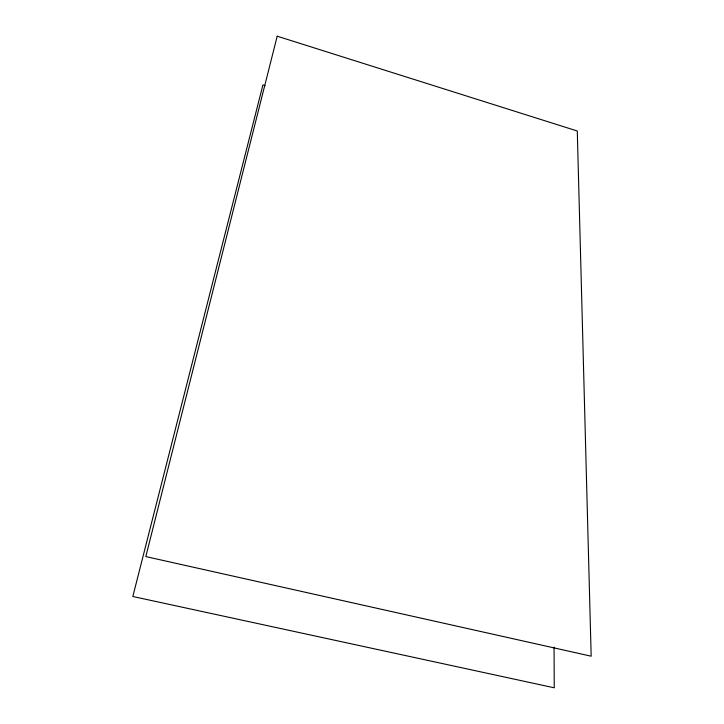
<?xml version="1.0" encoding="UTF-8"?>
<svg xmlns="http://www.w3.org/2000/svg" width="724" height="724" viewBox="0 0 724 724"><rect width="100%" height="100%" fill="white"/><g stroke="black" fill="none" stroke-linecap="round" stroke-linejoin="round"><path stroke-width="1.09" d="M265.065 85.604L262.912 84.943L132.827 596.495L554.249 687.8L554.068 647.12M277.202 36.2L145.805 556.584L591.173 656.197L577.281 130.999L277.202 36.2"/></g></svg>
